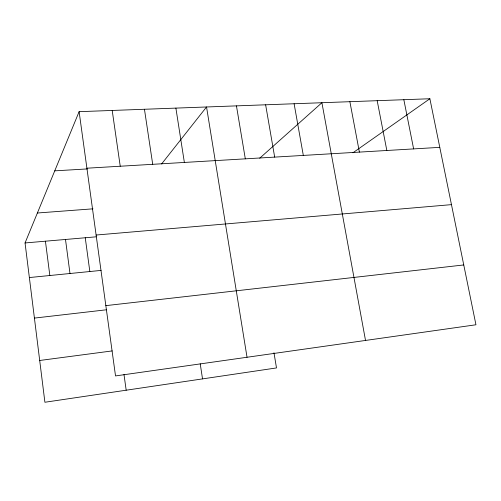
<?xml version="1.0" encoding="UTF-8"?>
<svg xmlns="http://www.w3.org/2000/svg" width="501" height="501" viewBox="0 0 501 501"><rect width="100%" height="100%" fill="white"/><g stroke="black" fill="none" stroke-linecap="round" stroke-linejoin="round"><path stroke-width="0.75" d="M273.966 352.742L276.496 367.928L44.902 402.253L25.05 242.954L79.114 111.673L429.883 98.747L475.95 324.773L115.524 375.925L79.114 111.673M161.598 163.959L206.544 106.976L247.031 357.263M259.712 158.21L321.911 102.73L365.523 340.448M352.948 152.761L429.883 98.747M39.698 360.482L112.205 350.919M34.412 318.091L106.531 309.775M105.836 305.635L463.757 264.948M29.365 277.554L101.108 270.408M96.111 235.032L451.464 204.64M25.05 242.954L96.148 236.823M37.381 213.006L92.967 208.829M86.898 168.204L439.79 147.357M54.741 170.854L87.562 168.906M403.844 99.712L413.626 148.903M377.184 100.688L386.835 150.482M349.88 101.697L359.392 152.104M294.106 103.751L303.318 155.416M265.63 104.803L274.673 157.107M236.453 105.88L245.315 158.842M175.889 108.11L184.368 162.443M200.218 363.801L202.529 378.894M144.451 109.268L152.711 164.315M112.205 110.458L120.234 166.232M123.985 374.441L126.183 390.204M85.251 237.762L89.836 271.529M65.493 239.465L69.99 273.508M45.428 241.194L49.837 275.512"/></g></svg>
